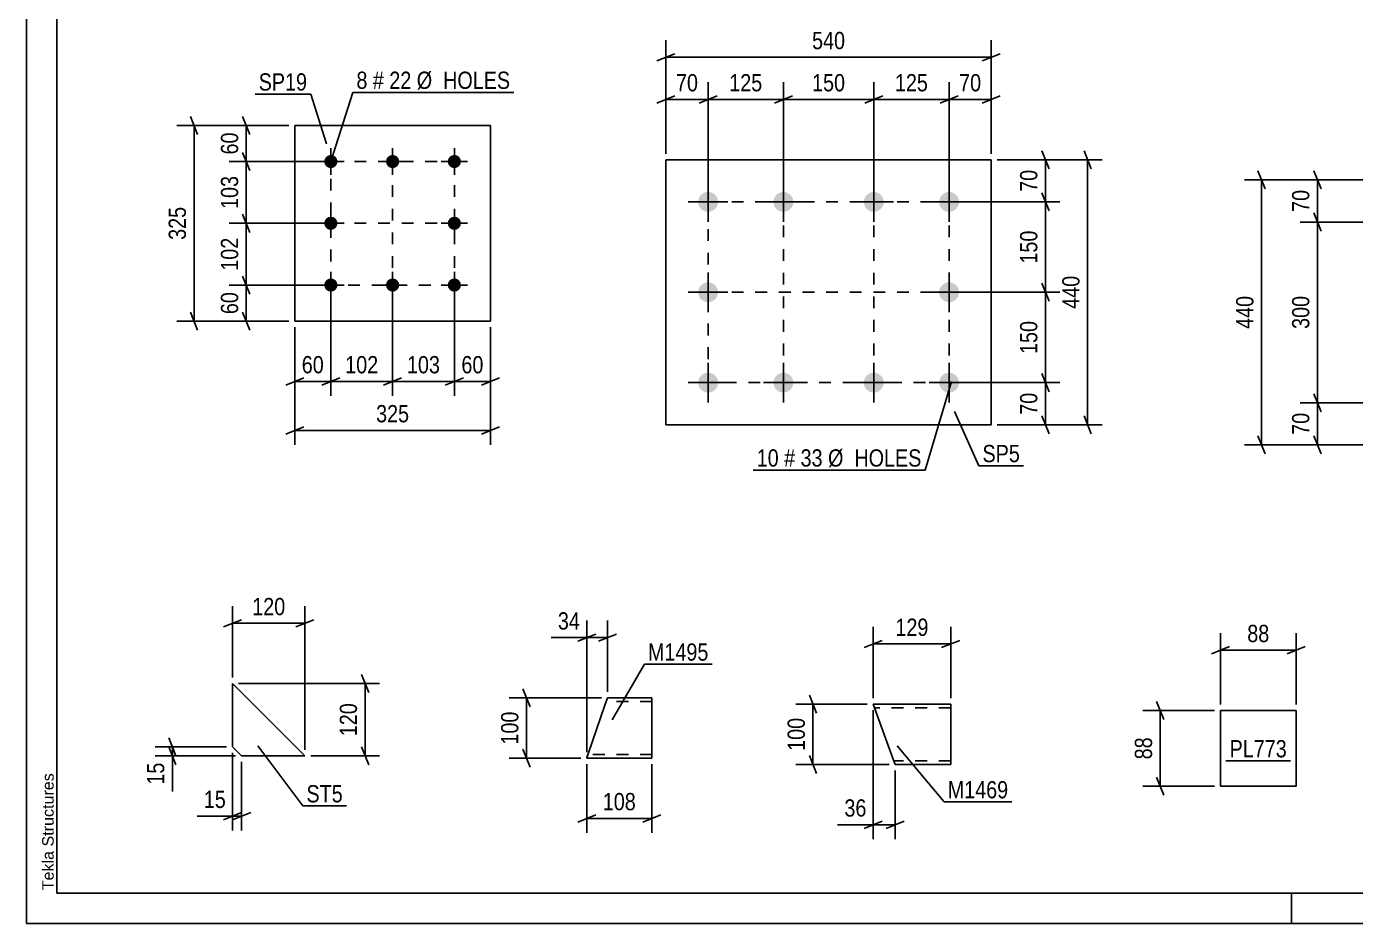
# Model space of a CAD drawing. Header units: millimetres. Extents: x 0 to 420, y 0 to 297.
# Drawn here: x 0 to 220.6, y 0 to 148.8 of the extents above; entities that cross this region are included whole.
import ezdxf

# ---------------------------------------------------------------- set-up
doc = ezdxf.new("R2010")
doc.units = ezdxf.units.MM
doc.linetypes.add('DXK_LINE_DOT2', pattern=[3.9198, 1.9599, -1.9599])
doc.styles.add('Arial', font='ARIAL.TTF', dxfattribs={"height": 0.2})
doc.styles.add('Arial Narrow', font='ARIALN.TTF', dxfattribs={"height": 0.2})

# ---------------------------------------------------------------- blocks, each defined once
blk = doc.blocks.new('Unknown-284929085-1132')
at = {"color": 5, "linetype": 'Continuous'}
for p, q in [((0, 297), (0, 0)), ((5, 292), (5, 5)), ((0, 0), (0, 5)), ((5, 5), (415, 5)), ((210, 0), (210, 5)), ((0, 0), (420, 0))]:
    blk.add_line(p, q, dxfattribs=at)
at = {"color": 174, "linetype": 'Continuous', "style": 'Arial'}
blk.add_text('Tekla Structures', height=1.9102, rotation=90, dxfattribs=at).set_placement((4.5, 5.5))
blk = doc.blocks.new('Bolt-284929085-2071 - 2037')
at = {"linetype": 'Continuous'}
for points in [[(113.13, 121.4, -1), (113.13, 118.1, -1)], [(125.63, 121.4, -1), (125.63, 118.1, -1)], [(140.63, 121.4, -1), (140.63, 118.1, -1)], [(153.13, 121.4, -1), (153.13, 118.1, -1)], [(113.13, 106.4, -1), (113.13, 103.1, -1)], [(153.13, 106.4, -1), (153.13, 103.1, -1)], [(113.13, 91.4, -1), (113.13, 88.1, -1)], [(125.63, 91.4, -1), (125.63, 88.1, -1)], [(140.63, 91.4, -1), (140.63, 88.1, -1)], [(153.13, 91.4, -1), (153.13, 88.1, -1)]]:
    blk.add_hatch(color=1, dxfattribs=at).paths.add_polyline_path(points)
at = {"color": 1, "linetype": 'Continuous'}
for p, q in [((113.13, 123.05), (113.13, 116.45)), ((125.63, 123.05), (125.63, 116.45)), ((140.63, 123.05), (140.63, 116.45)), ((153.13, 123.05), (153.13, 116.45)), ((109.83, 119.75), (116.43, 119.75)), ((122.33, 119.75), (128.93, 119.75)), ((137.33, 119.75), (143.93, 119.75)), ((149.83, 119.75), (156.43, 119.75)), ((113.13, 108.05), (113.13, 101.45)), ((153.13, 108.05), (153.13, 101.45)), ((109.83, 104.75), (116.43, 104.75)), ((149.83, 104.75), (156.43, 104.75)), ((113.13, 93.05), (113.13, 86.45)), ((125.63, 93.05), (125.63, 86.45)), ((140.63, 93.05), (140.63, 86.45)), ((153.13, 93.05), (153.13, 86.45)), ((109.83, 89.75), (116.43, 89.75)), ((122.33, 89.75), (128.93, 89.75)), ((137.33, 89.75), (143.93, 89.75)), ((149.83, 89.75), (156.43, 89.75))]:
    blk.add_line(p, q, dxfattribs=at)
blk = doc.blocks.new('Part-284929085-2086 - 2037')
at = {"color": 2, "linetype": 'Continuous'}
for p, q in [((106.13, 82.75), (106.13, 126.75)), ((106.13, 126.75), (160.13, 126.75)), ((160.13, 126.75), (160.13, 82.75)), ((160.13, 82.75), (106.13, 82.75))]:
    blk.add_line(p, q, dxfattribs=at)
blk = doc.blocks.new('Bolt-284929085-1717 - 1683')
at = {"linetype": 'Continuous'}
for points in [[(50.51, 127.55, -1), (50.51, 125.35, -1)], [(60.76, 127.55, -1), (60.76, 125.35, -1)], [(71.01, 127.55, -1), (71.01, 125.35, -1)], [(50.51, 117.3, -1), (50.51, 115.1, -1)], [(71.01, 117.3, -1), (71.01, 115.1, -1)], [(50.51, 107.05, -1), (50.51, 104.85, -1)], [(60.76, 107.05, -1), (60.76, 104.85, -1)], [(71.01, 107.05, -1), (71.01, 104.85, -1)]]:
    blk.add_hatch(color=1, dxfattribs=at).paths.add_polyline_path(points)
at = {"color": 1, "linetype": 'Continuous'}
for p, q in [((50.51, 128.65), (50.51, 124.25)), ((60.76, 128.65), (60.76, 124.25)), ((71.01, 128.65), (71.01, 124.25)), ((48.31, 126.45), (52.71, 126.45)), ((58.56, 126.45), (62.96, 126.45)), ((68.81, 126.45), (73.21, 126.45)), ((50.51, 118.4), (50.51, 114)), ((71.01, 118.4), (71.01, 114)), ((48.31, 116.2), (52.71, 116.2)), ((68.81, 116.2), (73.21, 116.2)), ((50.51, 108.15), (50.51, 103.75)), ((60.76, 108.15), (60.76, 103.75)), ((71.01, 108.15), (71.01, 103.75)), ((48.31, 105.95), (52.71, 105.95)), ((58.56, 105.95), (62.96, 105.95)), ((68.81, 105.95), (73.21, 105.95))]:
    blk.add_line(p, q, dxfattribs=at)
blk = doc.blocks.new('Part-284929085-1732 - 1683')
at = {"color": 2, "linetype": 'Continuous'}
for p, q in [((44.51, 132.45), (44.51, 99.95)), ((44.51, 132.45), (77.01, 132.45)), ((77.01, 132.45), (77.01, 99.95)), ((44.51, 99.95), (77.01, 99.95))]:
    blk.add_line(p, q, dxfattribs=at)
blk = doc.blocks.new('Part-284929085-2212 - 2196')
at = {"color": 2, "linetype": 'Continuous'}
for p, q in [((34.2, 39.81), (34.2, 29.31)), ((34.2, 39.81), (46.2, 27.81)), ((34.2, 29.31), (35.7, 27.81)), ((35.7, 27.81), (46.2, 27.81))]:
    blk.add_line(p, q, dxfattribs=at)
blk = doc.blocks.new('Part-284929085-2271 - 2255')
at = {"color": 2, "linetype": 'Continuous'}
for p, q in [((93.23, 28.17), (96.01, 36.23)), ((96.42, 37.43), (96.01, 36.23)), ((96.42, 37.43), (103.81, 37.43)), ((103.81, 37.43), (103.81, 37.34)), ((103.81, 37.34), (103.81, 36.23)), ((103.81, 36.23), (103.81, 27.43)), ((92.98, 27.43), (93.01, 27.52)), ((103.81, 27.43), (92.98, 27.43)), ((93.01, 27.52), (93.23, 28.17))]:
    blk.add_line(p, q, dxfattribs=at)
at = {"color": 7, "linetype": 'DXK_LINE_DOT2'}
for p, q in [((103.81, 36.83), (96.21, 36.83)), ((103.81, 36.23), (103.81, 37.08)), ((93.23, 28.17), (93.1, 27.78)), ((93.18, 28.03), (93.2, 28.07)), ((103.81, 28.03), (93.18, 28.03)), ((103.81, 28.03), (103.81, 28.07))]:
    blk.add_line(p, q, dxfattribs=at)
blk = doc.blocks.new('Part-284929085-2347 - 2331')
at = {"color": 2, "linetype": 'Continuous'}
for p, q in [((143.91, 27.12), (140.54, 36.38)), ((153.4, 36.38), (140.54, 36.38)), ((153.4, 36.38), (153.4, 36.29)), ((153.4, 36.29), (153.4, 35.18)), ((153.4, 26.38), (153.4, 35.18)), ((144.15, 26.47), (143.91, 27.12)), ((144.15, 26.47), (144.18, 26.38)), ((144.18, 26.38), (153.4, 26.38))]:
    blk.add_line(p, q, dxfattribs=at)
at = {"color": 7, "linetype": 'DXK_LINE_DOT2'}
for p, q in [((153.4, 35.78), (140.76, 35.78)), ((153.4, 35.18), (153.4, 36.03)), ((143.91, 27.12), (144.05, 26.73)), ((143.96, 26.98), (143.95, 27.03)), ((153.4, 26.98), (143.96, 26.98)), ((153.4, 26.98), (153.4, 27.03))]:
    blk.add_line(p, q, dxfattribs=at)
blk = doc.blocks.new('Part-284929085-3493 - 3492')
at = {"color": 2, "linetype": 'Continuous'}
for p, q in [((198.17, 22.77), (198.17, 35.34)), ((198.17, 35.34), (210.74, 35.34)), ((210.74, 35.34), (210.74, 22.77)), ((210.74, 22.77), (198.17, 22.77))]:
    blk.add_line(p, q, dxfattribs=at)
blk = doc.blocks.new('Rectangle-284929085-2182 - 2037')
at = {"color": 1, "linetype": 'DXK_LINE_DOT2'}
blk.add_lwpolyline([(113.13, 119.75), (153.13, 119.75), (153.13, 89.75), (113.13, 89.75), (113.13, 119.75)], close=True, dxfattribs=at)
blk = doc.blocks.new('Rectangle-284929085-1826 - 1683')
at = {"color": 1, "linetype": 'DXK_LINE_DOT2'}
blk.add_lwpolyline([(50.51, 126.45), (71.01, 126.45), (71.01, 105.95), (50.51, 105.95), (50.51, 126.45)], close=True, dxfattribs=at)
blk = doc.blocks.new('Line-284929085-2175 - 2037')
at = {"color": 1, "linetype": 'DXK_LINE_DOT2'}
blk.add_line((125.63, 119.75), (125.63, 89.75), dxfattribs=at)
blk = doc.blocks.new('Line-284929085-1819 - 1683')
at = {"color": 1, "linetype": 'DXK_LINE_DOT2'}
blk.add_line((50.51, 116.2), (71.01, 116.2), dxfattribs=at)
blk = doc.blocks.new('Line-284929085-2168 - 2037')
at = {"color": 1, "linetype": 'DXK_LINE_DOT2'}
blk.add_line((140.63, 119.75), (140.63, 89.75), dxfattribs=at)
blk = doc.blocks.new('Line-284929085-1810 - 1683')
at = {"color": 1, "linetype": 'DXK_LINE_DOT2'}
blk.add_line((60.76, 126.45), (60.76, 105.95), dxfattribs=at)
blk = doc.blocks.new('Line-284929085-2161 - 2037')
at = {"color": 1, "linetype": 'DXK_LINE_DOT2'}
blk.add_line((113.13, 104.75), (153.13, 104.75), dxfattribs=at)
blk = doc.blocks.new('StraightDimension-284929085-5568 - 2037')
at = {"color": 7, "linetype": 'Continuous'}
for p, q in [((140.63, 120.75), (140.63, 139.6)), ((153.13, 120.75), (153.13, 139.6)), ((142.13, 137.35), (139.13, 136.15)), ((151.63, 136.15), (154.63, 137.35)), ((140.63, 136.75), (153.13, 136.75))]:
    blk.add_line(p, q, dxfattribs=at)
at = {"color": 0}
blk.add_wipeout([(150.22, 137.5), (150.22, 141.7), (143.54, 141.7), (143.54, 137.5)], dxfattribs=at)
at = {"color": 3, "style": 'Arial Narrow'}
blk.add_text('125', height=2.863, dxfattribs=at).set_placement((144.14, 138.1))
blk = doc.blocks.new('StraightDimension-284929085-5566 - 2037')
at = {"color": 7, "linetype": 'Continuous'}
for p, q in [((125.63, 120.75), (125.63, 139.6)), ((140.63, 120.75), (140.63, 139.6)), ((127.13, 137.35), (124.13, 136.15)), ((139.13, 136.15), (142.13, 137.35)), ((125.63, 136.75), (140.63, 136.75))]:
    blk.add_line(p, q, dxfattribs=at)
at = {"color": 0}
blk.add_wipeout([(136.47, 137.5), (136.47, 141.7), (129.79, 141.7), (129.79, 137.5)], dxfattribs=at)
at = {"color": 3, "style": 'Arial Narrow'}
blk.add_text('150', height=2.863, dxfattribs=at).set_placement((130.39, 138.1))
blk = doc.blocks.new('StraightDimension-284929085-2088 - 2037')
at = {"color": 7, "linetype": 'Continuous'}
for p, q in [((106.13, 127.75), (106.13, 146.6)), ((160.13, 127.75), (160.13, 146.6)), ((107.63, 144.35), (104.63, 143.15)), ((106.13, 143.75), (160.13, 143.75)), ((158.63, 143.15), (161.63, 144.35))]:
    blk.add_line(p, q, dxfattribs=at)
at = {"color": 0}
blk.add_wipeout([(136.47, 144.5), (136.47, 148.7), (129.79, 148.7), (129.79, 144.5)], dxfattribs=at)
at = {"color": 3, "style": 'Arial Narrow'}
blk.add_text('540', height=2.863, dxfattribs=at).set_placement((130.39, 145.1))
blk = doc.blocks.new('StraightDimension-284929085-2099 - 2037')
at = {"color": 7, "linetype": 'Continuous'}
for p, q in [((106.13, 127.75), (106.13, 139.6)), ((113.13, 120.75), (113.13, 139.6)), ((104.63, 136.15), (107.63, 137.35)), ((114.63, 137.35), (111.63, 136.15)), ((106.13, 136.75), (113.13, 136.75))]:
    blk.add_line(p, q, dxfattribs=at)
at = {"color": 0}
blk.add_wipeout([(112.06, 137.5), (112.06, 141.7), (107.2, 141.7), (107.2, 137.5)], dxfattribs=at)
at = {"color": 3, "style": 'Arial Narrow'}
blk.add_text('70', height=2.863, dxfattribs=at).set_placement((107.8, 138.1))
blk = doc.blocks.new('StraightDimension-284929085-2115 - 2037')
at = {"color": 7, "linetype": 'Continuous'}
for p, q in [((153.13, 120.75), (153.13, 139.6)), ((160.13, 127.75), (160.13, 139.6)), ((151.63, 136.15), (154.63, 137.35)), ((161.63, 137.35), (158.63, 136.15)), ((153.13, 136.75), (160.13, 136.75))]:
    blk.add_line(p, q, dxfattribs=at)
at = {"color": 0}
blk.add_wipeout([(159.06, 137.5), (159.06, 141.7), (154.2, 141.7), (154.2, 137.5)], dxfattribs=at)
at = {"color": 3, "style": 'Arial Narrow'}
blk.add_text('70', height=2.863, dxfattribs=at).set_placement((154.8, 138.1))
blk = doc.blocks.new('StraightDimension-284929085-2126 - 2037')
at = {"color": 7, "linetype": 'Continuous'}
for p, q in [((176.73, 125.25), (175.53, 128.25)), ((161.13, 126.75), (178.53, 126.75)), ((176.13, 82.75), (176.13, 126.75)), ((175.53, 84.25), (176.73, 81.25)), ((161.13, 82.75), (178.53, 82.75))]:
    blk.add_line(p, q, dxfattribs=at)
at = {"color": 0}
blk.add_wipeout([(175.38, 108.09), (171.18, 108.09), (171.18, 101.41), (175.38, 101.41)], dxfattribs=at)
at = {"color": 3, "style": 'Arial Narrow'}
blk.add_text('440', height=2.863, rotation=90.0002, dxfattribs=at).set_placement((174.78, 102.01))
blk = doc.blocks.new('StraightDimension-284929085-2137 - 2037')
at = {"color": 7, "linetype": 'Continuous'}
for p, q in [((168.53, 91.25), (169.73, 88.25)), ((154.13, 89.75), (171.53, 89.75)), ((169.13, 82.75), (169.13, 89.75)), ((169.73, 81.25), (168.53, 84.25)), ((161.13, 82.75), (171.53, 82.75))]:
    blk.add_line(p, q, dxfattribs=at)
at = {"color": 0}
blk.add_wipeout([(168.38, 88.68), (164.18, 88.68), (164.18, 83.82), (168.38, 83.82)], dxfattribs=at)
at = {"color": 3, "style": 'Arial Narrow'}
blk.add_text('70', height=2.863, rotation=90.0002, dxfattribs=at).set_placement((167.78, 84.42))
blk = doc.blocks.new('StraightDimension-284929085-5564 - 2037')
at = {"color": 7, "linetype": 'Continuous'}
for p, q in [((113.13, 120.75), (113.13, 139.6)), ((125.63, 120.75), (125.63, 139.6)), ((114.63, 137.35), (111.63, 136.15)), ((124.13, 136.15), (127.13, 137.35)), ((113.13, 136.75), (125.63, 136.75))]:
    blk.add_line(p, q, dxfattribs=at)
at = {"color": 0}
blk.add_wipeout([(122.72, 137.5), (122.72, 141.7), (116.04, 141.7), (116.04, 137.5)], dxfattribs=at)
at = {"color": 3, "style": 'Arial Narrow'}
blk.add_text('125', height=2.863, dxfattribs=at).set_placement((116.64, 138.1))
blk = doc.blocks.new('StraightDimension-284929085-2151 - 2037')
at = {"color": 7, "linetype": 'Continuous'}
for p, q in [((168.53, 128.25), (169.73, 125.25)), ((161.13, 126.75), (171.53, 126.75)), ((169.13, 119.75), (169.13, 126.75)), ((154.13, 119.75), (171.53, 119.75)), ((169.73, 118.25), (168.53, 121.25))]:
    blk.add_line(p, q, dxfattribs=at)
at = {"color": 0}
blk.add_wipeout([(168.38, 125.68), (164.18, 125.68), (164.18, 120.82), (168.38, 120.82)], dxfattribs=at)
at = {"color": 3, "style": 'Arial Narrow'}
blk.add_text('70', height=2.863, rotation=90.0002, dxfattribs=at).set_placement((167.78, 121.42))
blk = doc.blocks.new('StraightDimension-284929085-5570 - 2037')
at = {"color": 7, "linetype": 'Continuous'}
for p, q in [((169.73, 103.25), (168.53, 106.25)), ((154.13, 104.75), (171.53, 104.75)), ((169.13, 89.75), (169.13, 104.75)), ((168.53, 91.25), (169.73, 88.25)), ((154.13, 89.75), (171.53, 89.75))]:
    blk.add_line(p, q, dxfattribs=at)
at = {"color": 0}
blk.add_wipeout([(168.38, 100.59), (164.18, 100.59), (164.18, 93.91), (168.38, 93.91)], dxfattribs=at)
at = {"color": 3, "style": 'Arial Narrow'}
blk.add_text('150', height=2.863, rotation=90.0002, dxfattribs=at).set_placement((167.78, 94.51))
blk = doc.blocks.new('StraightDimension-284929085-5572 - 2037')
at = {"color": 7, "linetype": 'Continuous'}
for p, q in [((154.13, 119.75), (171.53, 119.75)), ((169.73, 118.25), (168.53, 121.25)), ((169.13, 104.75), (169.13, 119.75)), ((168.53, 106.25), (169.73, 103.25)), ((154.13, 104.75), (171.53, 104.75))]:
    blk.add_line(p, q, dxfattribs=at)
at = {"color": 0}
blk.add_wipeout([(168.38, 115.59), (164.18, 115.59), (164.18, 108.91), (168.38, 108.91)], dxfattribs=at)
at = {"color": 3, "style": 'Arial Narrow'}
blk.add_text('150', height=2.863, rotation=90.0002, dxfattribs=at).set_placement((167.78, 109.51))
blk = doc.blocks.new('StraightDimension-284929085-1739 - 1683')
at = {"color": 7, "linetype": 'Continuous'}
for p, q in [((44.51, 98.95), (44.51, 79.42)), ((77.01, 98.95), (77.01, 79.42)), ((46.01, 82.42), (43.01, 81.22)), ((44.51, 81.82), (77.01, 81.82)), ((75.51, 81.22), (78.51, 82.42))]:
    blk.add_line(p, q, dxfattribs=at)
at = {"color": 0}
blk.add_wipeout([(64.1, 82.57), (64.1, 86.77), (57.42, 86.77), (57.42, 82.57)], dxfattribs=at)
at = {"color": 3, "style": 'Arial Narrow'}
blk.add_text('325', height=2.863, dxfattribs=at).set_placement((58.02, 83.17))
blk = doc.blocks.new('StraightDimension-284929085-5638 - 1683')
at = {"color": 7, "linetype": 'Continuous'}
for p, q in [((50.51, 104.95), (50.51, 87.55)), ((60.76, 104.95), (60.76, 87.55)), ((49.01, 89.35), (52.01, 90.55)), ((62.26, 90.55), (59.26, 89.35)), ((50.51, 89.95), (60.76, 89.95))]:
    blk.add_line(p, q, dxfattribs=at)
at = {"color": 0}
blk.add_wipeout([(58.98, 90.7), (58.98, 94.9), (52.29, 94.9), (52.29, 90.7)], dxfattribs=at)
at = {"color": 3, "style": 'Arial Narrow'}
blk.add_text('102', height=2.863, dxfattribs=at).set_placement((52.89, 91.3))
blk = doc.blocks.new('StraightDimension-284929085-1750 - 1683')
at = {"color": 7, "linetype": 'Continuous'}
for p, q in [((50.51, 104.95), (50.51, 87.55)), ((44.51, 98.95), (44.51, 87.55)), ((43.01, 89.35), (46.01, 90.55)), ((52.01, 90.55), (49.01, 89.35)), ((44.51, 89.95), (50.51, 89.95))]:
    blk.add_line(p, q, dxfattribs=at)
at = {"color": 0}
blk.add_wipeout([(49.94, 90.7), (49.94, 94.9), (45.08, 94.9), (45.08, 90.7)], dxfattribs=at)
at = {"color": 3, "style": 'Arial Narrow'}
blk.add_text('60', height=2.863, dxfattribs=at).set_placement((45.68, 91.3))
blk = doc.blocks.new('StraightDimension-284929085-1764 - 1683')
at = {"color": 7, "linetype": 'Continuous'}
for p, q in [((71.01, 104.95), (71.01, 87.55)), ((77.01, 98.95), (77.01, 87.55)), ((69.51, 89.35), (72.51, 90.55)), ((78.51, 90.55), (75.51, 89.35)), ((71.01, 89.95), (77.01, 89.95))]:
    blk.add_line(p, q, dxfattribs=at)
at = {"color": 0}
blk.add_wipeout([(76.44, 90.7), (76.44, 94.9), (71.58, 94.9), (71.58, 90.7)], dxfattribs=at)
at = {"color": 3, "style": 'Arial Narrow'}
blk.add_text('60', height=2.863, dxfattribs=at).set_placement((72.18, 91.3))
blk = doc.blocks.new('StraightDimension-284929085-1775 - 1683')
at = {"color": 7, "linetype": 'Continuous'}
for p, q in [((43.51, 132.45), (24.95, 132.45)), ((28.4, 130.95), (27.2, 133.95)), ((27.8, 99.95), (27.8, 132.45)), ((43.51, 99.95), (24.95, 99.95)), ((27.2, 101.45), (28.4, 98.45))]:
    blk.add_line(p, q, dxfattribs=at)
at = {"color": 0}
blk.add_wipeout([(27.05, 119.54), (22.85, 119.54), (22.85, 112.85), (27.05, 112.85)], dxfattribs=at)
at = {"color": 3, "style": 'Arial Narrow'}
blk.add_text('325', height=2.863, rotation=90.0002, dxfattribs=at).set_placement((26.45, 113.45))
blk = doc.blocks.new('StraightDimension-284929085-1786 - 1683')
at = {"color": 7, "linetype": 'Continuous'}
for p, q in [((43.51, 132.45), (33.62, 132.45)), ((35.87, 133.95), (37.07, 130.95)), ((36.47, 126.45), (36.47, 132.45)), ((37.07, 124.95), (35.87, 127.95)), ((49.51, 126.45), (33.62, 126.45))]:
    blk.add_line(p, q, dxfattribs=at)
at = {"color": 0}
blk.add_wipeout([(35.72, 131.88), (31.52, 131.88), (31.52, 127.02), (35.72, 127.02)], dxfattribs=at)
at = {"color": 3, "style": 'Arial Narrow'}
blk.add_text('60', height=2.863, rotation=90.0002, dxfattribs=at).set_placement((35.12, 127.62))
blk = doc.blocks.new('StraightDimension-284929085-1800 - 1683')
at = {"color": 7, "linetype": 'Continuous'}
for p, q in [((49.51, 105.95), (33.62, 105.95)), ((35.87, 107.45), (37.07, 104.45)), ((36.47, 99.95), (36.47, 105.95)), ((43.51, 99.95), (33.62, 99.95)), ((37.07, 98.45), (35.87, 101.45))]:
    blk.add_line(p, q, dxfattribs=at)
at = {"color": 0}
blk.add_wipeout([(35.72, 105.38), (31.52, 105.38), (31.52, 100.52), (35.72, 100.52)], dxfattribs=at)
at = {"color": 3, "style": 'Arial Narrow'}
blk.add_text('60', height=2.863, rotation=90.0002, dxfattribs=at).set_placement((35.12, 101.12))
blk = doc.blocks.new('StraightDimension-284929085-5640 - 1683')
at = {"color": 7, "linetype": 'Continuous'}
for p, q in [((60.76, 104.95), (60.76, 87.55)), ((71.01, 104.95), (71.01, 87.55)), ((59.26, 89.35), (62.26, 90.55)), ((72.51, 90.55), (69.51, 89.35)), ((60.76, 89.95), (71.01, 89.95))]:
    blk.add_line(p, q, dxfattribs=at)
at = {"color": 0}
blk.add_wipeout([(69.23, 90.7), (69.23, 94.9), (62.54, 94.9), (62.54, 90.7)], dxfattribs=at)
at = {"color": 3, "style": 'Arial Narrow'}
blk.add_text('103', height=2.863, dxfattribs=at).set_placement((63.14, 91.3))
blk = doc.blocks.new('StraightDimension-284929085-5660 - 1683')
at = {"color": 7, "linetype": 'Continuous'}
for p, q in [((35.87, 117.7), (37.07, 114.7)), ((49.51, 116.2), (33.62, 116.2)), ((36.47, 105.95), (36.47, 116.2)), ((49.51, 105.95), (33.62, 105.95)), ((37.07, 104.45), (35.87, 107.45))]:
    blk.add_line(p, q, dxfattribs=at)
at = {"color": 0}
blk.add_wipeout([(35.72, 114.41), (31.52, 114.41), (31.52, 107.73), (35.72, 107.73)], dxfattribs=at)
at = {"color": 3, "style": 'Arial Narrow'}
blk.add_text('102', height=2.863, rotation=90.0002, dxfattribs=at).set_placement((35.12, 108.33))
blk = doc.blocks.new('StraightDimension-284929085-5662 - 1683')
at = {"color": 7, "linetype": 'Continuous'}
for p, q in [((35.87, 127.95), (37.07, 124.95)), ((49.51, 126.45), (33.62, 126.45)), ((36.47, 116.2), (36.47, 126.45)), ((37.07, 114.7), (35.87, 117.7)), ((49.51, 116.2), (33.62, 116.2))]:
    blk.add_line(p, q, dxfattribs=at)
at = {"color": 0}
blk.add_wipeout([(35.72, 124.66), (31.52, 124.66), (31.52, 117.98), (35.72, 117.98)], dxfattribs=at)
at = {"color": 3, "style": 'Arial Narrow'}
blk.add_text('103', height=2.863, rotation=90.0002, dxfattribs=at).set_placement((35.12, 118.58))
blk = doc.blocks.new('StraightDimension-284929085-1982 - 1889')
at = {"color": 7, "linetype": 'Continuous'}
for p, q in [((205.6, 121.91), (204.4, 124.91)), ((226.2, 123.41), (202.15, 123.41)), ((205, 79.41), (205, 123.41)), ((226.2, 79.41), (202.15, 79.41)), ((204.4, 80.91), (205.6, 77.91))]:
    blk.add_line(p, q, dxfattribs=at)
at = {"color": 0}
blk.add_wipeout([(204.25, 104.76), (200.05, 104.76), (200.05, 98.07), (204.25, 98.07)], dxfattribs=at)
at = {"color": 3, "style": 'Arial Narrow'}
blk.add_text('440', height=2.863, rotation=90.0002, dxfattribs=at).set_placement((203.65, 98.67))
blk = doc.blocks.new('StraightDimension-284929085-1993 - 1889')
at = {"color": 7, "linetype": 'Continuous'}
for p, q in [((213.68, 124.91), (214.88, 121.91)), ((226.2, 123.41), (211.43, 123.41)), ((214.28, 116.41), (214.28, 123.41)), ((214.88, 114.91), (213.68, 117.91)), ((233.7, 116.41), (211.43, 116.41))]:
    blk.add_line(p, q, dxfattribs=at)
at = {"color": 0}
blk.add_wipeout([(213.53, 122.34), (209.33, 122.34), (209.33, 117.49), (213.53, 117.49)], dxfattribs=at)
at = {"color": 3, "style": 'Arial Narrow'}
blk.add_text('70', height=2.863, rotation=90.0002, dxfattribs=at).set_placement((212.93, 118.09))
blk = doc.blocks.new('StraightDimension-284929085-2003 - 1889')
at = {"color": 7, "linetype": 'Continuous'}
for p, q in [((214.88, 114.91), (213.68, 117.91)), ((233.7, 116.41), (211.43, 116.41)), ((214.28, 86.41), (214.28, 116.41)), ((233.7, 86.41), (211.43, 86.41)), ((213.68, 87.91), (214.88, 84.91))]:
    blk.add_line(p, q, dxfattribs=at)
at = {"color": 0}
blk.add_wipeout([(213.53, 104.76), (209.33, 104.76), (209.33, 98.07), (213.53, 98.07)], dxfattribs=at)
at = {"color": 3, "style": 'Arial Narrow'}
blk.add_text('300', height=2.863, rotation=90.0002, dxfattribs=at).set_placement((212.93, 98.67))
blk = doc.blocks.new('StraightDimension-284929085-2013 - 1889')
at = {"color": 7, "linetype": 'Continuous'}
for p, q in [((233.7, 86.41), (211.43, 86.41)), ((213.68, 87.91), (214.88, 84.91)), ((214.28, 79.41), (214.28, 86.41)), ((226.2, 79.41), (211.43, 79.41)), ((214.88, 77.91), (213.68, 80.91))]:
    blk.add_line(p, q, dxfattribs=at)
at = {"color": 0}
blk.add_wipeout([(213.53, 85.34), (209.33, 85.34), (209.33, 80.49), (213.53, 80.49)], dxfattribs=at)
at = {"color": 3, "style": 'Arial Narrow'}
blk.add_text('70', height=2.863, rotation=90.0002, dxfattribs=at).set_placement((212.93, 81.09))
blk = doc.blocks.new('StraightDimension-284929085-2232 - 2196')
at = {"color": 7, "linetype": 'Continuous'}
for p, q in [((34.2, 40.81), (34.2, 52.66)), ((46.2, 28.81), (46.2, 52.66)), ((32.7, 49.21), (35.7, 50.41)), ((34.2, 49.81), (46.2, 49.81)), ((47.7, 50.41), (44.7, 49.21))]:
    blk.add_line(p, q, dxfattribs=at)
at = {"color": 0}
blk.add_wipeout([(43.54, 50.56), (43.54, 54.76), (36.86, 54.76), (36.86, 50.56)], dxfattribs=at)
at = {"color": 3, "style": 'Arial Narrow'}
blk.add_text('120', height=2.863, dxfattribs=at).set_placement((37.46, 51.16))
blk = doc.blocks.new('StraightDimension-284929085-2214 - 2196')
at = {"color": 7, "linetype": 'Continuous'}
for p, q in [((35.2, 39.81), (58.6, 39.81)), ((55.6, 41.31), (56.8, 38.31)), ((56.2, 27.81), (56.2, 39.81)), ((56.8, 26.31), (55.6, 29.31)), ((47.2, 27.81), (58.6, 27.81))]:
    blk.add_line(p, q, dxfattribs=at)
at = {"color": 0}
blk.add_wipeout([(55.45, 37.16), (51.25, 37.16), (51.25, 30.47), (55.45, 30.47)], dxfattribs=at)
at = {"color": 3, "style": 'Arial Narrow'}
blk.add_text('120', height=2.863, rotation=90.0002, dxfattribs=at).set_placement((54.85, 31.07))
blk = doc.blocks.new('StraightDimension-284929085-2221 - 2196')
at = {"color": 7, "linetype": 'Continuous'}
for p, q in [((33.2, 29.31), (21.35, 29.31)), ((23.6, 30.81), (24.8, 27.81)), ((24.8, 26.31), (23.6, 29.31)), ((24.2, 27.81), (24.2, 29.31)), ((34.7, 27.81), (21.35, 27.81))]:
    blk.add_line(p, q, dxfattribs=at)
at = {"color": 0}
blk.add_wipeout([(23.45, 27.29), (19.25, 27.29), (19.25, 22.43), (23.45, 22.43)], dxfattribs=at)
at = {"color": 7, "linetype": 'Continuous'}
blk.add_line((24.2, 27.81), (24.2, 21.91), dxfattribs=at)
blk.add_line((24.2, 27.81), (24.2, 21.91), dxfattribs=at)
at = {"color": 3, "style": 'Arial Narrow'}
blk.add_text('15', height=2.863, rotation=90.0002, dxfattribs=at).set_placement((22.85, 23.03))
blk = doc.blocks.new('StraightDimension-284929085-2241 - 2196')
at = {"color": 7, "linetype": 'Continuous'}
for p, q in [((34.2, 28.31), (34.2, 15.41)), ((35.7, 26.81), (35.7, 15.41)), ((32.7, 17.21), (35.7, 18.41)), ((37.2, 18.41), (34.2, 17.21)), ((34.2, 17.81), (35.7, 17.81))]:
    blk.add_line(p, q, dxfattribs=at)
at = {"color": 0}
blk.add_wipeout([(33.67, 18.56), (33.67, 22.76), (28.82, 22.76), (28.82, 18.56)], dxfattribs=at)
at = {"color": 7, "linetype": 'Continuous'}
blk.add_line((34.2, 17.81), (28.29, 17.81), dxfattribs=at)
blk.add_line((34.2, 17.81), (28.29, 17.81), dxfattribs=at)
at = {"color": 3, "style": 'Arial Narrow'}
blk.add_text('15', height=2.863, dxfattribs=at).set_placement((29.42, 19.16))
blk = doc.blocks.new('StraightDimension-284929085-2273 - 2255')
at = {"color": 7, "linetype": 'Continuous'}
for p, q in [((92.98, 26.43), (92.98, 15.03)), ((103.81, 26.43), (103.81, 15.03)), ((91.48, 16.83), (94.48, 18.03)), ((105.31, 18.03), (102.31, 16.83)), ((92.98, 17.43), (103.81, 17.43))]:
    blk.add_line(p, q, dxfattribs=at)
at = {"color": 0}
blk.add_wipeout([(101.74, 18.18), (101.74, 22.38), (95.05, 22.38), (95.05, 18.18)], dxfattribs=at)
at = {"color": 3, "style": 'Arial Narrow'}
blk.add_text('108', height=2.863, dxfattribs=at).set_placement((95.65, 18.78))
blk = doc.blocks.new('StraightDimension-284929085-2284 - 2255')
at = {"color": 7, "linetype": 'Continuous'}
for p, q in [((82.38, 38.93), (83.58, 35.93)), ((95.42, 37.43), (80.13, 37.43)), ((82.98, 27.43), (82.98, 37.43)), ((83.58, 25.93), (82.38, 28.93)), ((91.98, 27.43), (80.13, 27.43))]:
    blk.add_line(p, q, dxfattribs=at)
at = {"color": 0}
blk.add_wipeout([(82.23, 35.77), (78.03, 35.77), (78.03, 29.08), (82.23, 29.08)], dxfattribs=at)
at = {"color": 3, "style": 'Arial Narrow'}
blk.add_text('100', height=2.863, rotation=90.0002, dxfattribs=at).set_placement((81.63, 29.68))
blk = doc.blocks.new('StraightDimension-284929085-2310 - 2255')
at = {"color": 7, "linetype": 'Continuous'}
for p, q in [((92.98, 28.43), (92.98, 50.28)), ((96.42, 38.43), (96.42, 50.28)), ((91.48, 46.83), (94.48, 48.03)), ((92.98, 47.43), (96.42, 47.43)), ((97.92, 48.03), (94.92, 46.83))]:
    blk.add_line(p, q, dxfattribs=at)
at = {"color": 0}
blk.add_wipeout([(92.45, 48.18), (92.45, 52.38), (87.6, 52.38), (87.6, 48.18)], dxfattribs=at)
at = {"color": 7, "linetype": 'Continuous'}
blk.add_line((92.98, 47.43), (87.07, 47.43), dxfattribs=at)
blk.add_line((92.98, 47.43), (87.07, 47.43), dxfattribs=at)
at = {"color": 3, "style": 'Arial Narrow'}
blk.add_text('34', height=2.863, dxfattribs=at).set_placement((88.2, 48.78))
blk = doc.blocks.new('StraightDimension-284929085-2349 - 2331')
at = {"color": 7, "linetype": 'Continuous'}
for p, q in [((140.54, 37.38), (140.54, 49.23)), ((153.4, 37.38), (153.4, 49.23)), ((142.04, 46.98), (139.04, 45.78)), ((140.54, 46.38), (153.4, 46.38)), ((151.9, 45.78), (154.9, 46.98))]:
    blk.add_line(p, q, dxfattribs=at)
at = {"color": 0}
blk.add_wipeout([(150.31, 47.13), (150.31, 51.33), (143.63, 51.33), (143.63, 47.13)], dxfattribs=at)
at = {"color": 3, "style": 'Arial Narrow'}
blk.add_text('129', height=2.863, dxfattribs=at).set_placement((144.23, 47.73))
blk = doc.blocks.new('StraightDimension-284929085-2360 - 2331')
at = {"color": 7, "linetype": 'Continuous'}
for p, q in [((129.94, 37.88), (131.14, 34.88)), ((139.54, 36.38), (127.69, 36.38)), ((130.54, 26.38), (130.54, 36.38)), ((131.14, 24.88), (129.94, 27.88)), ((143.18, 26.38), (127.69, 26.38))]:
    blk.add_line(p, q, dxfattribs=at)
at = {"color": 0}
blk.add_wipeout([(129.79, 34.72), (125.59, 34.72), (125.59, 28.04), (129.79, 28.04)], dxfattribs=at)
at = {"color": 3, "style": 'Arial Narrow'}
blk.add_text('100', height=2.863, rotation=90.0002, dxfattribs=at).set_placement((129.19, 28.64))
blk = doc.blocks.new('StraightDimension-284929085-2382 - 2331')
at = {"color": 7, "linetype": 'Continuous'}
for p, q in [((140.54, 35.38), (140.54, 13.98)), ((144.18, 25.38), (144.18, 13.98)), ((139.04, 15.78), (142.04, 16.98)), ((140.54, 16.38), (144.18, 16.38)), ((145.68, 16.98), (142.68, 15.78))]:
    blk.add_line(p, q, dxfattribs=at)
at = {"color": 0}
blk.add_wipeout([(140.02, 17.13), (140.02, 21.33), (135.16, 21.33), (135.16, 17.13)], dxfattribs=at)
at = {"color": 7, "linetype": 'Continuous'}
blk.add_line((140.54, 16.38), (134.63, 16.38), dxfattribs=at)
blk.add_line((140.54, 16.38), (134.63, 16.38), dxfattribs=at)
at = {"color": 3, "style": 'Arial Narrow'}
blk.add_text('36', height=2.863, dxfattribs=at).set_placement((135.76, 17.73))
blk = doc.blocks.new('StraightDimension-284929085-3495 - 3492')
at = {"color": 7, "linetype": 'Continuous'}
for p, q in [((197.17, 35.34), (185.32, 35.34)), ((188.77, 33.84), (187.57, 36.84)), ((188.17, 22.77), (188.17, 35.34)), ((187.57, 24.27), (188.77, 21.27)), ((197.17, 22.77), (185.32, 22.77))]:
    blk.add_line(p, q, dxfattribs=at)
at = {"color": 0}
blk.add_wipeout([(187.42, 31.49), (183.22, 31.49), (183.22, 26.63), (187.42, 26.63)], dxfattribs=at)
at = {"color": 3, "style": 'Arial Narrow'}
blk.add_text('88', height=2.863, rotation=90.0002, dxfattribs=at).set_placement((186.82, 27.23))
blk = doc.blocks.new('StraightDimension-284929085-3499 - 3492')
at = {"color": 7, "linetype": 'Continuous'}
for p, q in [((198.17, 36.34), (198.17, 48.19)), ((210.74, 36.34), (210.74, 48.19)), ((199.67, 45.94), (196.67, 44.74)), ((198.17, 45.34), (210.74, 45.34)), ((209.24, 44.74), (212.24, 45.94))]:
    blk.add_line(p, q, dxfattribs=at)
at = {"color": 0}
blk.add_wipeout([(206.88, 46.09), (206.88, 50.29), (202.03, 50.29), (202.03, 46.09)], dxfattribs=at)
at = {"color": 3, "style": 'Arial Narrow'}
blk.add_text('88', height=2.863, dxfattribs=at).set_placement((202.63, 46.69))
blk = doc.blocks.new('Mark-284929085-2082 - 2037')
at = {"color": 0}
blk.add_wipeout([(164.89, 76.55), (164.89, 79.55), (158.68, 79.55), (158.68, 76.55)], dxfattribs=at)
blk.add_wipeout([(164.89, 76.55), (164.89, 79.55), (158.68, 79.55), (158.68, 76.55)], dxfattribs=at)
at = {"color": 30, "linetype": 'Continuous'}
for p, q in [((154.01, 84.98), (158.08, 75.95)), ((158.08, 75.95), (165.49, 75.95))]:
    blk.add_line(p, q, dxfattribs=at)
at = {"color": 3, "style": 'Arial Narrow'}
blk.add_text('SP5', height=2.863, dxfattribs=at).set_placement((158.68, 76.55))
blk = doc.blocks.new('Mark-284929085-2067 - 2037')
at = {"color": 0}
blk.add_wipeout([(124.85, 75.82), (124.85, 78.82), (121.2, 78.82), (121.2, 75.82)], dxfattribs=at)
blk.add_wipeout([(124.85, 75.82), (124.85, 78.82), (121.2, 78.82), (121.2, 75.82)], dxfattribs=at)
blk.add_wipeout([(127.58, 75.82), (127.58, 78.82), (125.75, 78.82), (125.75, 75.82)], dxfattribs=at)
blk.add_wipeout([(127.58, 75.82), (127.58, 78.82), (125.75, 78.82), (125.75, 75.82)], dxfattribs=at)
at = {"color": 3, "style": 'Arial Narrow'}
blk.add_text('10', height=2.863, dxfattribs=at).set_placement((121.2, 75.82))
at = {"color": 0}
blk.add_wipeout([(132.14, 75.82), (132.14, 78.82), (128.48, 78.82), (128.48, 75.82)], dxfattribs=at)
blk.add_wipeout([(132.14, 75.82), (132.14, 78.82), (128.48, 78.82), (128.48, 75.82)], dxfattribs=at)
at = {"color": 3, "style": 'Arial Narrow'}
blk.add_text('#', height=2.86, dxfattribs=at).set_placement((125.75, 75.82))
at = {"color": 0}
blk.add_wipeout([(148.56, 75.82), (148.56, 78.82), (133.04, 78.82), (133.04, 75.82)], dxfattribs=at)
blk.add_wipeout([(148.56, 75.82), (148.56, 78.82), (133.04, 78.82), (133.04, 75.82)], dxfattribs=at)
at = {"color": 7, "linetype": 'Continuous'}
for p in [(153.54, 89.93), (120.6, 75.22)]:
    blk.add_line(p, (149.16, 75.22), dxfattribs=at)
at = {"color": 3, "style": 'Arial Narrow'}
for s, p in [('33', (128.48, 75.82)), ('Ø  HOLES', (133.04, 75.82))]:
    blk.add_text(s, height=2.863, dxfattribs=at).set_placement(p)
blk = doc.blocks.new('Mark-284929085-1713 - 1683')
at = {"color": 0}
blk.add_wipeout([(56.58, 138.51), (56.58, 141.51), (54.76, 141.51), (54.76, 138.51)], dxfattribs=at)
blk.add_wipeout([(56.58, 138.51), (56.58, 141.51), (54.76, 141.51), (54.76, 138.51)], dxfattribs=at)
at = {"color": 7, "linetype": 'Continuous'}
blk.add_line((50.51, 126.45), (54.16, 137.91), dxfattribs=at)
at = {"color": 0}
blk.add_wipeout([(59.31, 138.51), (59.31, 141.51), (57.48, 141.51), (57.48, 138.51)], dxfattribs=at)
blk.add_wipeout([(59.31, 138.51), (59.31, 141.51), (57.48, 141.51), (57.48, 138.51)], dxfattribs=at)
at = {"color": 3, "style": 'Arial Narrow'}
blk.add_text('8', height=2.86, dxfattribs=at).set_placement((54.76, 138.51))
at = {"color": 0}
blk.add_wipeout([(63.87, 138.51), (63.87, 141.51), (60.21, 141.51), (60.21, 138.51)], dxfattribs=at)
blk.add_wipeout([(63.87, 138.51), (63.87, 141.51), (60.21, 141.51), (60.21, 138.51)], dxfattribs=at)
at = {"color": 3, "style": 'Arial Narrow'}
blk.add_text('#', height=2.86, dxfattribs=at).set_placement((57.48, 138.51))
at = {"color": 0}
blk.add_wipeout([(80.3, 138.51), (80.3, 141.51), (64.77, 141.51), (64.77, 138.51)], dxfattribs=at)
blk.add_wipeout([(80.3, 138.51), (80.3, 141.51), (64.77, 141.51), (64.77, 138.51)], dxfattribs=at)
at = {"color": 7, "linetype": 'Continuous'}
blk.add_line((54.16, 137.91), (80.9, 137.91), dxfattribs=at)
at = {"color": 3, "style": 'Arial Narrow'}
for s, p in [('22', (60.21, 138.51)), ('Ø  HOLES', (64.77, 138.51))]:
    blk.add_text(s, height=2.863, dxfattribs=at).set_placement(p)
blk = doc.blocks.new('Mark-284929085-1728 - 1683')
at = {"color": 0}
blk.add_wipeout([(46.57, 138.23), (46.57, 141.23), (38.53, 141.23), (38.53, 138.23)], dxfattribs=at)
blk.add_wipeout([(46.57, 138.23), (46.57, 141.23), (38.53, 141.23), (38.53, 138.23)], dxfattribs=at)
at = {"color": 30, "linetype": 'Continuous'}
for p in [(37.93, 137.63), (49.77, 129.41)]:
    blk.add_line(p, (47.17, 137.63), dxfattribs=at)
at = {"color": 3, "style": 'Arial Narrow'}
blk.add_text('SP19', height=2.863, dxfattribs=at).set_placement((38.53, 138.23))
blk = doc.blocks.new('Mark-284929085-2208 - 2196')
at = {"color": 0}
blk.add_wipeout([(52.49, 20.09), (52.49, 23.09), (46.46, 23.09), (46.46, 20.09)], dxfattribs=at)
blk.add_wipeout([(52.49, 20.09), (52.49, 23.09), (46.46, 23.09), (46.46, 20.09)], dxfattribs=at)
at = {"color": 30, "linetype": 'Continuous'}
for p, q in [((38.39, 29.46), (45.86, 19.49)), ((45.86, 19.49), (53.09, 19.49))]:
    blk.add_line(p, q, dxfattribs=at)
at = {"color": 3, "style": 'Arial Narrow'}
blk.add_text('ST5', height=2.863, dxfattribs=at).set_placement((46.46, 20.09))
blk = doc.blocks.new('Mark-284929085-2267 - 2255')
at = {"color": 0}
blk.add_wipeout([(113.21, 43.61), (113.21, 46.61), (103.15, 46.61), (103.15, 43.61)], dxfattribs=at)
blk.add_wipeout([(113.21, 43.61), (113.21, 46.61), (103.15, 46.61), (103.15, 43.61)], dxfattribs=at)
at = {"color": 30, "linetype": 'Continuous'}
for p, q in [((97.2, 33.81), (102.55, 43.01)), ((102.55, 43.01), (113.81, 43.01))]:
    blk.add_line(p, q, dxfattribs=at)
at = {"color": 3, "style": 'Arial Narrow'}
blk.add_text('M1495', height=2.863, dxfattribs=at).set_placement((103.15, 43.61))
blk = doc.blocks.new('Mark-284929085-2343 - 2331')
at = {"color": 0}
blk.add_wipeout([(162.96, 20.76), (162.96, 23.76), (152.91, 23.76), (152.91, 20.76)], dxfattribs=at)
blk.add_wipeout([(162.96, 20.76), (162.96, 23.76), (152.91, 23.76), (152.91, 20.76)], dxfattribs=at)
at = {"color": 30, "linetype": 'Continuous'}
for p, q in [((144.54, 29.49), (152.31, 20.16)), ((152.31, 20.16), (163.56, 20.16))]:
    blk.add_line(p, q, dxfattribs=at)
at = {"color": 3, "style": 'Arial Narrow'}
blk.add_text('M1469', height=2.863, dxfattribs=at).set_placement((152.91, 20.76))
blk = doc.blocks.new('Mark-284929085-3502 - 3492')
at = {"color": 0}
blk.add_wipeout([(209.21, 27.56), (209.21, 30.56), (199.7, 30.56), (199.7, 27.56)], dxfattribs=at)
blk.add_wipeout([(209.21, 27.56), (209.21, 30.56), (199.7, 30.56), (199.7, 27.56)], dxfattribs=at)
at = {"color": 30, "linetype": 'Continuous'}
blk.add_line((199.1, 26.96), (209.81, 26.96), dxfattribs=at)
at = {"color": 3, "style": 'Arial Narrow'}
blk.add_text('PL773', height=2.863, dxfattribs=at).set_placement((199.7, 27.56))

msp = doc.modelspace()

# ---------------------------------------------------------------- block references
for name in ['Unknown-284929085-1132', 'Part-284929085-1732 - 1683', 'Bolt-284929085-1717 - 1683', 'Rectangle-284929085-1826 - 1683', 'Line-284929085-1810 - 1683', 'Part-284929085-2086 - 2037', 'Bolt-284929085-2071 - 2037', 'Rectangle-284929085-2182 - 2037', 'Line-284929085-2175 - 2037', 'Line-284929085-2168 - 2037', 'Line-284929085-1819 - 1683', 'Line-284929085-2161 - 2037', 'Part-284929085-2212 - 2196', 'Part-284929085-2271 - 2255', 'Part-284929085-2347 - 2331', 'Part-284929085-3493 - 3492']:
    msp.add_blockref(name, (0, 0))

# ---------------------------------------------------------------- next in the draw order: block references
for name in ['StraightDimension-284929085-5568 - 2037', 'StraightDimension-284929085-1982 - 1889', 'StraightDimension-284929085-1739 - 1683', 'StraightDimension-284929085-2232 - 2196', 'StraightDimension-284929085-2349 - 2331', 'StraightDimension-284929085-3495 - 3492', 'Mark-284929085-3502 - 3492', 'StraightDimension-284929085-2273 - 2255']:
    msp.add_blockref(name, (0, 0))

# ---------------------------------------------------------------- next in the draw order: block references
for name in ['StraightDimension-284929085-5566 - 2037', 'StraightDimension-284929085-1993 - 1889', 'StraightDimension-284929085-5638 - 1683', 'StraightDimension-284929085-1764 - 1683', 'StraightDimension-284929085-3499 - 3492', 'StraightDimension-284929085-2214 - 2196', 'StraightDimension-284929085-2284 - 2255', 'StraightDimension-284929085-2360 - 2331']:
    msp.add_blockref(name, (0, 0))

# ---------------------------------------------------------------- next in the draw order: block references
for name in ['StraightDimension-284929085-2088 - 2037', 'StraightDimension-284929085-2003 - 1889', 'StraightDimension-284929085-1750 - 1683', 'StraightDimension-284929085-5640 - 1683', 'StraightDimension-284929085-2310 - 2255', 'StraightDimension-284929085-2382 - 2331', 'StraightDimension-284929085-2221 - 2196', 'Mark-284929085-2208 - 2196']:
    msp.add_blockref(name, (0, 0))

# ---------------------------------------------------------------- next in the draw order: block references
for name in ['StraightDimension-284929085-2099 - 2037', 'StraightDimension-284929085-2115 - 2037', 'StraightDimension-284929085-1775 - 1683', 'StraightDimension-284929085-2013 - 1889', 'Mark-284929085-2267 - 2255', 'Mark-284929085-2343 - 2331', 'StraightDimension-284929085-2241 - 2196']:
    msp.add_blockref(name, (0, 0))

# ---------------------------------------------------------------- next in the draw order: block references
for name in ['StraightDimension-284929085-5564 - 2037', 'StraightDimension-284929085-1786 - 1683', 'StraightDimension-284929085-2126 - 2037', 'StraightDimension-284929085-1800 - 1683']:
    msp.add_blockref(name, (0, 0))

# ---------------------------------------------------------------- next in the draw order: block references
for name in ['StraightDimension-284929085-2151 - 2037', 'StraightDimension-284929085-5660 - 1683', 'StraightDimension-284929085-2137 - 2037']:
    msp.add_blockref(name, (0, 0))

# ---------------------------------------------------------------- next in the draw order: block references
for name in ['StraightDimension-284929085-5662 - 1683', 'StraightDimension-284929085-5570 - 2037', 'Mark-284929085-2082 - 2037']:
    msp.add_blockref(name, (0, 0))

# ---------------------------------------------------------------- next in the draw order: block references
for name in ['Mark-284929085-1713 - 1683', 'StraightDimension-284929085-5572 - 2037', 'Mark-284929085-2067 - 2037']:
    msp.add_blockref(name, (0, 0))

# ---------------------------------------------------------------- next in the draw order: block references
msp.add_blockref('Mark-284929085-1728 - 1683', (0, 0))

doc.saveas('drawing.dxf')
